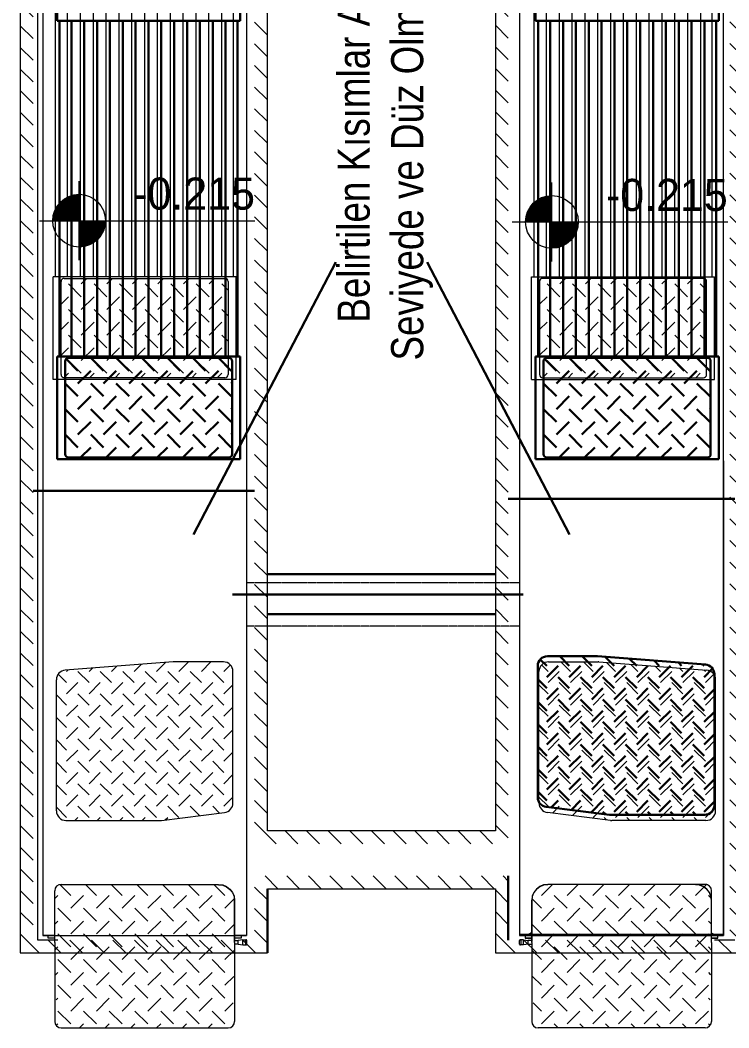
# Model space of a CAD drawing. Extents: x -3709 to 34975, y -230 to 8245.
# Drawn here: x 1627.4 to 1848, y 463.8 to 777.7 of the extents above; entities that cross this region are included whole.
import ezdxf
from ezdxf.enums import TextEntityAlignment as Align

# ---------------------------------------------------------------- set-up
doc = ezdxf.new("R2010")
doc.units = 0
doc.linetypes.add('HIDDEN', pattern=[0.375, 0.25, -0.125])
doc.layers.get('0').update_dxf_attribs({"color": 9, "lineweight": 9})
doc.layers.add('A_Tech_1-50', color=201, linetype='Continuous', lineweight=9)
doc.layers.add('B_Ekipman_Zemin', color=155, linetype='Continuous', lineweight=9)
doc.styles.add('HAS100', font='GOTHIC.TTF', dxfattribs={"height": 200})
doc.styles.add('MuuM_TEXT-STANDART', font='ARIALN.TTF')

# ---------------------------------------------------------------- blocks, each defined once
blk = doc.blocks.new('4800makaslift')
for p, q in [((14215.7, 12239.6), (14215.7, 7239.6)), ((14850.7, 12239.6), (14850.7, 7239.6)), ((15700.7, 12239.6), (15700.7, 7239.6)), ((16335.7, 7239.6), (16335.7, 12239.6)), ((16335.7, 8718.9), (16335.7, 7239.6)), ((14253.2, 7217.7), (14253.2, 7379.2)), ((14303, 7364.7), (14269, 7398.8)), ((14271.9, 7399.2), (14763.2, 7399)), ((14273.2, 7399.2), (14763.2, 7398.2)), ((14308.2, 7399), (14308.2, 7399.2)), ((14308.2, 7399.2), (14758.2, 7399.2)), ((14383, 7364.7), (14348.5, 7399.2)), ((14463, 7364.7), (14428.5, 7399.2)), ((14543, 7364.7), (14508.5, 7399.2)), ((14623, 7364.7), (14588.5, 7399.2)), ((14703, 7364.7), (14668.5, 7399.2)), ((14783, 7364.7), (14748.5, 7399.2)), ((15768.3, 7364.7), (15802.8, 7399.2)), ((16278.2, 7399.2), (15788.2, 7398.2)), ((16283.2, 7399.2), (15788.2, 7399)), ((16243.2, 7399.2), (15793.2, 7399.2)), ((15848.3, 7364.7), (15882.8, 7399.2)), ((15928.3, 7364.7), (15962.8, 7399.2)), ((16008.3, 7364.7), (16042.8, 7399.2)), ((16088.3, 7364.7), (16122.8, 7399.2)), ((16168.3, 7364.7), (16202.8, 7399.2)), ((16243.2, 7399), (16243.2, 7399.2)), ((16261.1, 7397.4), (16248.2, 7399)), ((16248.3, 7364.7), (16282.4, 7398.8)), ((16298.2, 7220.8), (16298.2, 7379.2)), ((14253.2, 7354.9), (14263, 7364.7)), ((14253.2, 7220.9), (14253.2, 7348.9)), ((14303, 7324.7), (14343, 7364.7)), ((14383, 7324.7), (14423, 7364.7)), ((14463, 7324.7), (14503, 7364.7)), ((14543, 7324.7), (14583, 7364.7)), ((14623, 7324.7), (14663, 7364.7)), ((14703, 7324.7), (14743, 7364.7)), ((14783, 7324.7), (14813.2, 7354.9)), ((14811.5, 7361.7), (14813.2, 7348.9)), ((14813.2, 7217.7), (14813.2, 7349.8)), ((14813.2, 7348.9), (14813.2, 7220.9)), ((15739.9, 7361.7), (15738.2, 7348.9)), ((15768.3, 7324.7), (15738.2, 7354.9)), ((15738.2, 7217.7), (15738.2, 7349.8)), ((15738.2, 7348.9), (15738.2, 7220.9)), ((15848.3, 7324.7), (15808.3, 7364.7)), ((15928.3, 7324.7), (15888.3, 7364.7)), ((16008.3, 7324.7), (15968.3, 7364.7)), ((16088.3, 7324.7), (16048.3, 7364.7)), ((16168.3, 7324.7), (16128.3, 7364.7)), ((16248.3, 7324.7), (16208.3, 7364.7)), ((16298.2, 7354.9), (16288.3, 7364.7)), ((16298.2, 7220.9), (16298.2, 7348.9)), ((14303, 7284.7), (14263, 7324.7)), ((14383, 7284.7), (14343, 7324.7)), ((14463, 7284.7), (14423, 7324.7)), ((14543, 7284.7), (14503, 7324.7)), ((14623, 7284.7), (14583, 7324.7)), ((14703, 7284.7), (14663, 7324.7)), ((14783, 7284.7), (14743, 7324.7)), ((15768.3, 7284.7), (15808.3, 7324.7)), ((15848.3, 7284.7), (15888.3, 7324.7)), ((15928.3, 7284.7), (15968.3, 7324.7)), ((16008.3, 7284.7), (16048.3, 7324.7)), ((16088.3, 7284.7), (16128.3, 7324.7)), ((16168.3, 7284.7), (16208.3, 7324.7)), ((16248.3, 7284.7), (16288.3, 7324.7)), ((14253.2, 7274.9), (14263, 7284.7)), ((14303, 7244.7), (14343, 7284.7)), ((14383, 7244.7), (14423, 7284.7)), ((14463, 7244.7), (14503, 7284.7)), ((14543, 7244.7), (14583, 7284.7)), ((14623, 7244.7), (14663, 7284.7)), ((14703, 7244.7), (14743, 7284.7)), ((15848.3, 7244.7), (15808.3, 7284.7)), ((15928.3, 7244.7), (15888.3, 7284.7)), ((16008.3, 7244.7), (15968.3, 7284.7)), ((16088.3, 7244.7), (16048.3, 7284.7)), ((16168.3, 7244.7), (16128.3, 7284.7)), ((16248.3, 7244.7), (16208.3, 7284.7)), ((16298.2, 7274.9), (16288.3, 7284.7)), ((14783, 7244.7), (14813.2, 7274.9)), ((15768.3, 7244.7), (15738.2, 7274.9)), ((14215.7, 7239.6), (14850.7, 7239.6)), ((14253.2, 7239.6), (14215.7, 7239.6)), ((14233.2, 7231.6), (14233.2, 7239.6)), ((14253.2, 7231.6), (14233.2, 7231.6)), ((14303, 7204.7), (14263, 7244.7)), ((14383, 7204.7), (14343, 7244.7)), ((14463, 7204.7), (14423, 7244.7)), ((14543, 7204.7), (14503, 7244.7)), ((14623, 7204.7), (14583, 7244.7)), ((14703, 7204.7), (14663, 7244.7)), ((14783, 7204.7), (14743, 7244.7)), ((14850.7, 7239.6), (14813.2, 7239.6)), ((14833.2, 7231.6), (14813.2, 7231.6)), ((14813.2, 7224.7), (14824.1, 7224.7)), ((14839.1, 7226.6), (14824.1, 7224.7)), ((14824.1, 7212.6), (14824.1, 7224.7)), ((14833.2, 7239.6), (14833.2, 7231.6)), ((14839.1, 7210.6), (14839.1, 7226.6)), ((14839.1, 7226.6), (14849.1, 7226.6)), ((14847.1, 7224.6), (14847.1, 7212.6)), ((14851.1, 7212.6), (14851.1, 7224.6)), ((15700.3, 7212.6), (15700.3, 7224.6)), ((15700.7, 7239.6), (16335.7, 7239.6)), ((15700.7, 7239.6), (15738.2, 7239.6)), ((15701.1, 7243.8), (16336.1, 7243.8)), ((15712.3, 7226.6), (15702.3, 7226.6)), ((15704.3, 7224.6), (15704.3, 7212.6)), ((15712.3, 7226.6), (15727.3, 7224.7)), ((15712.3, 7210.6), (15712.3, 7226.6)), ((15718.2, 7239.6), (15718.2, 7231.6)), ((15718.2, 7231.6), (15738.2, 7231.6)), ((15720.7, 7232.2), (15738.2, 7232.2)), ((15722.9, 7240.8), (15737.4, 7249.1)), ((15738.2, 7224.7), (15727.3, 7224.7)), ((15727.3, 7212.6), (15727.3, 7224.7)), ((15768.3, 7204.7), (15808.3, 7244.7)), ((15848.3, 7204.7), (15888.3, 7244.7)), ((15928.3, 7204.7), (15968.3, 7244.7)), ((16008.3, 7204.7), (16048.3, 7244.7)), ((16088.3, 7204.7), (16128.3, 7244.7)), ((16168.3, 7204.7), (16208.3, 7244.7)), ((16248.3, 7204.7), (16288.3, 7244.7)), ((16298.2, 7239.6), (16335.7, 7239.6)), ((16298.2, 7232.2), (16315.7, 7232.2)), ((16298.2, 7231.6), (16318.2, 7231.6)), ((16311.6, 7240.1), (16298.3, 7247.7)), ((16318.2, 7231.6), (16318.2, 7239.6)), ((14253.2, 7217.7), (14253.2, 6972.2)), ((14263, 7204.7), (14254, 7195.6)), ((14343, 7204.7), (14303, 7164.7)), ((14423, 7204.7), (14383, 7164.7)), ((14503, 7204.7), (14463, 7164.7)), ((14583, 7204.7), (14543, 7164.7)), ((14663, 7204.7), (14623, 7164.7)), ((14743, 7204.7), (14703, 7164.7)), ((14812.4, 7194), (14783, 7164.7)), ((14813.2, 7217.7), (14813.2, 6972.2)), ((14824.1, 7212.7), (14813.2, 7212.7)), ((14824.1, 7212.6), (14839.1, 7210.6)), ((14839.1, 7210.6), (14849.1, 7210.6)), ((15712.3, 7210.6), (15702.3, 7210.6)), ((15727.3, 7212.6), (15712.3, 7210.6)), ((15727.3, 7212.7), (15738.2, 7212.7)), ((15738.2, 7217.7), (15738.2, 6972.2)), ((15739, 7194), (15768.3, 7164.7)), ((15808.3, 7204.7), (15848.3, 7164.7)), ((15888.3, 7204.7), (15928.3, 7164.7)), ((15968.3, 7204.7), (16008.3, 7164.7)), ((16048.3, 7204.7), (16088.3, 7164.7)), ((16128.3, 7204.7), (16168.3, 7164.7)), ((16208.3, 7204.7), (16248.3, 7164.7)), ((16288.3, 7204.7), (16297.4, 7195.6)), ((16298.2, 7217.7), (16298.2, 6972.2)), ((14263, 7164.7), (14303, 7124.7)), ((14343, 7164.7), (14383, 7124.7)), ((14423, 7164.7), (14463, 7124.7)), ((14503, 7164.7), (14543, 7124.7)), ((14583, 7164.7), (14623, 7124.7)), ((14663, 7164.7), (14703, 7124.7)), ((14743, 7164.7), (14783, 7124.7)), ((15808.3, 7164.7), (15768.3, 7124.7)), ((15888.3, 7164.7), (15848.3, 7124.7)), ((15968.3, 7164.7), (15928.3, 7124.7)), ((16048.3, 7164.7), (16008.3, 7124.7)), ((16128.3, 7164.7), (16088.3, 7124.7)), ((16208.3, 7164.7), (16168.3, 7124.7)), ((16288.3, 7164.7), (16248.3, 7124.7)), ((14263, 7124.7), (14255.9, 7117.6)), ((14343, 7124.7), (14303, 7084.7)), ((14423, 7124.7), (14383, 7084.7)), ((14503, 7124.7), (14463, 7084.7)), ((14583, 7124.7), (14543, 7084.7)), ((14663, 7124.7), (14623, 7084.7)), ((14743, 7124.7), (14703, 7084.7)), ((14810.3, 7112), (14783, 7084.7)), ((15741, 7112), (15768.3, 7084.7)), ((15808.3, 7124.7), (15848.3, 7084.7)), ((15888.3, 7124.7), (15928.3, 7084.7)), ((15968.3, 7124.7), (16008.3, 7084.7)), ((16048.3, 7124.7), (16088.3, 7084.7)), ((16128.3, 7124.7), (16168.3, 7084.7)), ((16208.3, 7124.7), (16248.3, 7084.7)), ((16288.3, 7124.7), (16295.5, 7117.6)), ((14263, 7084.7), (14303, 7044.7)), ((14343, 7084.7), (14383, 7044.7)), ((14423, 7084.7), (14463, 7044.7)), ((14503, 7084.7), (14543, 7044.7)), ((14583, 7084.7), (14623, 7044.7)), ((14663, 7084.7), (14703, 7044.7)), ((14743, 7084.7), (14783, 7044.7)), ((15808.3, 7084.7), (15768.3, 7044.7)), ((15888.3, 7084.7), (15848.3, 7044.7)), ((15968.3, 7084.7), (15928.3, 7044.7)), ((16048.3, 7084.7), (16008.3, 7044.7)), ((16128.3, 7084.7), (16088.3, 7044.7)), ((16208.3, 7084.7), (16168.3, 7044.7)), ((16288.3, 7084.7), (16248.3, 7044.7)), ((14263, 7044.7), (14257.8, 7039.5)), ((14343, 7044.7), (14303, 7004.7)), ((14423, 7044.7), (14383, 7004.7)), ((14503, 7044.7), (14463, 7004.7)), ((14583, 7044.7), (14543, 7004.7)), ((14663, 7044.7), (14623, 7004.7)), ((14743, 7044.7), (14703, 7004.7)), ((15808.3, 7044.7), (15848.3, 7004.7)), ((15888.3, 7044.7), (15928.3, 7004.7)), ((15968.3, 7044.7), (16008.3, 7004.7)), ((16048.3, 7044.7), (16088.3, 7004.7)), ((16128.3, 7044.7), (16168.3, 7004.7)), ((16208.3, 7044.7), (16248.3, 7004.7)), ((16288.3, 7044.7), (16293.6, 7039.5)), ((14263, 7004.7), (14303, 6964.7)), ((14343, 7004.7), (14383, 6964.7)), ((14423, 7004.7), (14463, 6964.7)), ((14503, 7004.7), (14543, 6964.7)), ((14583, 7004.7), (14623, 6964.7)), ((14663, 7004.7), (14703, 6964.7)), ((14743, 7004.7), (14783, 6964.7)), ((14808.3, 7030), (14783, 7004.7)), ((15743, 7030), (15768.3, 7004.7)), ((15808.3, 7004.7), (15768.3, 6964.7)), ((15888.3, 7004.7), (15848.3, 6964.7)), ((15968.3, 7004.7), (15928.3, 6964.7)), ((16048.3, 7004.7), (16008.3, 6964.7)), ((16128.3, 7004.7), (16088.3, 6964.7)), ((16208.3, 7004.7), (16168.3, 6964.7)), ((16288.3, 7004.7), (16248.3, 6964.7)), ((14263, 6964.7), (14259.7, 6961.4)), ((14273.2, 6952.2), (14793.2, 6952.2)), ((14343, 6964.7), (14330.5, 6952.2)), ((14423, 6964.7), (14410.5, 6952.2)), ((14503, 6964.7), (14490.5, 6952.2)), ((14583, 6964.7), (14570.5, 6952.2)), ((14663, 6964.7), (14650.5, 6952.2)), ((14743, 6964.7), (14730.5, 6952.2)), ((16278.2, 6952.2), (15758.2, 6952.2)), ((15808.3, 6964.7), (15820.8, 6952.2)), ((15888.3, 6964.7), (15900.8, 6952.2)), ((15968.3, 6964.7), (15980.8, 6952.2)), ((16048.3, 6964.7), (16060.8, 6952.2)), ((16128.3, 6964.7), (16140.8, 6952.2)), ((16208.3, 6964.7), (16220.8, 6952.2)), ((16288.3, 6964.7), (16291.6, 6961.4))]:
    blk.add_line(p, q)
at = {"linetype": 'HIDDEN'}
for p, q in [((15700.7, 8338.6), (14850.7, 8338.6)), ((15700.7, 8203.6), (14850.7, 8203.6))]:
    blk.add_line(p, q, dxfattribs=at)
for points in [[(14763.2, 7399), (14776.1, 7397.4), (14788.2, 7392.4), (14798.5, 7384.6), (14806.5, 7374.4), (14811.5, 7362.5), (14813.2, 7349.8)], [(14763.2, 7398.2), (14776.1, 7396.5), (14788.2, 7391.6), (14798.5, 7383.7), (14806.5, 7373.5), (14811.5, 7361.7)], [(15788.2, 7399), (15775.2, 7397.4), (15763.2, 7392.4), (15752.8, 7384.6), (15744.9, 7374.4), (15739.9, 7362.5), (15738.2, 7349.8)], [(15788.2, 7398.2), (15775.2, 7396.5), (15763.2, 7391.6), (15752.8, 7383.7), (15744.9, 7373.5), (15739.9, 7361.7)], [(16298.2, 7348.9), (16296.5, 7361.7), (16291.5, 7373.5), (16283.5, 7383.7), (16273.2, 7391.6), (16261.1, 7396.5), (16248.2, 7398.2)], [(16298.2, 7349.8), (16296.5, 7362.5), (16291.5, 7374.4), (16283.5, 7384.6), (16273.2, 7392.4), (16261.1, 7397.4)]]:
    blk.add_lwpolyline(points)
for centre, radius, start, end in [((14273.2, 7379.2), 20, 90, 180), ((16278.2, 7379.2), 20, 0, 90), ((14849.1, 7224.6), 2, 360, 180), ((15702.3, 7224.6), 2, 0, 180), ((16278.2, 7220.8), 20, 351.1197, 0), ((14849.1, 7212.6), 2, 180, 360), ((15702.3, 7212.6), 2, 180, 0), ((14273.2, 6972.2), 20, 180, 270), ((14793.2, 6972.2), 20, 270, 360), ((15758.2, 6972.2), 20, 180, 270), ((16278.2, 6972.2), 20, 270, 0)]:
    blk.add_arc(centre, radius, start, end)
blk = doc.blocks.new('ontakimbosluk')
for p, q in [((53588.3, 3798.3), (53252.1, 3772.5)), ((53256.2, 3768.8), (53260.7, 3773.2)), ((53291.2, 3768.8), (53326.2, 3733.8)), ((53326.2, 3768.8), (53336.5, 3779)), ((53361.2, 3768.8), (53396.2, 3733.8)), ((53396.2, 3768.8), (53412.3, 3784.8)), ((53431.2, 3768.8), (53466.2, 3733.8)), ((53466.2, 3768.8), (53488.1, 3790.6)), ((53501.2, 3768.8), (53536.2, 3733.8)), ((53563.9, 3796.5), (53536.2, 3768.8)), ((53571.2, 3768.8), (53606.2, 3733.8)), ((53744.4, 3798.4), (53590.6, 3798.4)), ((53635.9, 3798.4), (53606.2, 3768.8)), ((53641.2, 3768.8), (53676.2, 3733.8)), ((53705.9, 3798.4), (53676.2, 3768.8)), ((53711.2, 3768.8), (53746.2, 3733.8)), ((53746.2, 3768.8), (53766.4, 3788.9)), ((53774.4, 3358.9), (53774.4, 3768.4)), ((54727.2, 3358.9), (54727.2, 3768.4)), ((54755.4, 3768.8), (54735.3, 3788.9)), ((54790.4, 3768.8), (54755.4, 3733.8)), ((54757.2, 3798.4), (54911, 3798.4)), ((54795.7, 3798.4), (54825.4, 3768.8)), ((54860.4, 3768.8), (54825.4, 3733.8)), ((54865.7, 3798.4), (54895.4, 3768.8)), ((54930.4, 3768.8), (54895.4, 3733.8)), ((54913.3, 3798.3), (55249.5, 3772.5)), ((54937.7, 3796.5), (54965.4, 3768.8)), ((55000.4, 3768.8), (54965.4, 3733.8)), ((55035.4, 3768.8), (55013.5, 3790.6)), ((55070.4, 3768.8), (55035.4, 3733.8)), ((55105.4, 3768.8), (55089.3, 3784.8)), ((55140.4, 3768.8), (55105.4, 3733.8)), ((55175.4, 3768.8), (55165.1, 3779)), ((55210.4, 3768.8), (55175.4, 3733.8)), ((55245.4, 3768.8), (55240.9, 3773.2)), ((53224.4, 3334.4), (53224.4, 3742.6)), ((53230, 3760), (53256.2, 3733.8)), ((55271.6, 3760), (55245.4, 3733.8)), ((55277.2, 3334.4), (55277.2, 3742.6)), ((53256.2, 3698.8), (53291.2, 3733.8)), ((53326.2, 3698.8), (53361.2, 3733.8)), ((53396.2, 3698.8), (53431.2, 3733.8)), ((53466.2, 3698.8), (53501.2, 3733.8)), ((53536.2, 3698.8), (53571.2, 3733.8)), ((53606.2, 3698.8), (53641.2, 3733.8)), ((53676.2, 3698.8), (53711.2, 3733.8)), ((53746.2, 3698.8), (53774.4, 3727)), ((54755.4, 3698.8), (54727.2, 3727)), ((54825.4, 3698.8), (54790.4, 3733.8)), ((54895.4, 3698.8), (54860.4, 3733.8)), ((54965.4, 3698.8), (54930.4, 3733.8)), ((55035.4, 3698.8), (55000.4, 3733.8)), ((55105.4, 3698.8), (55070.4, 3733.8)), ((55175.4, 3698.8), (55140.4, 3733.8)), ((55245.4, 3698.8), (55210.4, 3733.8)), ((53224.4, 3695.6), (53256.2, 3663.8)), ((53291.2, 3698.8), (53326.2, 3663.8)), ((53361.2, 3698.8), (53396.2, 3663.8)), ((53431.2, 3698.8), (53466.2, 3663.8)), ((53501.2, 3698.8), (53536.2, 3663.8)), ((53571.2, 3698.8), (53606.2, 3663.8)), ((53641.2, 3698.8), (53676.2, 3663.8)), ((53711.2, 3698.8), (53746.2, 3663.8)), ((54790.4, 3698.8), (54755.4, 3663.8)), ((54860.4, 3698.8), (54825.4, 3663.8)), ((54930.4, 3698.8), (54895.4, 3663.8)), ((55000.4, 3698.8), (54965.4, 3663.8)), ((55070.4, 3698.8), (55035.4, 3663.8)), ((55140.4, 3698.8), (55105.4, 3663.8)), ((55210.4, 3698.8), (55175.4, 3663.8)), ((55277.2, 3695.6), (55245.4, 3663.8)), ((53256.2, 3628.8), (53291.2, 3663.8)), ((53326.2, 3628.8), (53361.2, 3663.8)), ((53396.2, 3628.8), (53431.2, 3663.8)), ((53466.2, 3628.8), (53501.2, 3663.8)), ((53536.2, 3628.8), (53571.2, 3663.8)), ((53606.2, 3628.8), (53641.2, 3663.8)), ((53676.2, 3628.8), (53711.2, 3663.8)), ((53746.2, 3628.8), (53774.4, 3657)), ((54755.4, 3628.8), (54727.2, 3657)), ((54825.4, 3628.8), (54790.4, 3663.8)), ((54895.4, 3628.8), (54860.4, 3663.8)), ((54965.4, 3628.8), (54930.4, 3663.8)), ((55035.4, 3628.8), (55000.4, 3663.8)), ((55105.4, 3628.8), (55070.4, 3663.8)), ((55175.4, 3628.8), (55140.4, 3663.8)), ((55245.4, 3628.8), (55210.4, 3663.8)), ((53224.4, 3625.6), (53256.2, 3593.8)), ((53291.2, 3628.8), (53326.2, 3593.8)), ((53361.2, 3628.8), (53396.2, 3593.8)), ((53431.2, 3628.8), (53466.2, 3593.8)), ((53501.2, 3628.8), (53536.2, 3593.8)), ((53571.2, 3628.8), (53606.2, 3593.8)), ((53641.2, 3628.8), (53676.2, 3593.8)), ((53711.2, 3628.8), (53746.2, 3593.8)), ((54790.4, 3628.8), (54755.4, 3593.8)), ((54860.4, 3628.8), (54825.4, 3593.8)), ((54930.4, 3628.8), (54895.4, 3593.8)), ((55000.4, 3628.8), (54965.4, 3593.8)), ((55070.4, 3628.8), (55035.4, 3593.8)), ((55140.4, 3628.8), (55105.4, 3593.8)), ((55210.4, 3628.8), (55175.4, 3593.8)), ((55277.2, 3625.6), (55245.4, 3593.8)), ((53256.2, 3558.8), (53291.2, 3593.8)), ((53326.2, 3558.8), (53361.2, 3593.8)), ((53396.2, 3558.8), (53431.2, 3593.8)), ((53466.2, 3558.8), (53501.2, 3593.8)), ((53536.2, 3558.8), (53571.2, 3593.8)), ((53606.2, 3558.8), (53641.2, 3593.8)), ((53676.2, 3558.8), (53711.2, 3593.8)), ((53774.4, 3587), (53746.2, 3558.8)), ((54727.2, 3587), (54755.4, 3558.8)), ((54825.4, 3558.8), (54790.4, 3593.8)), ((54895.4, 3558.8), (54860.4, 3593.8)), ((54965.4, 3558.8), (54930.4, 3593.8)), ((55035.4, 3558.8), (55000.4, 3593.8)), ((55105.4, 3558.8), (55070.4, 3593.8)), ((55175.4, 3558.8), (55140.4, 3593.8)), ((55245.4, 3558.8), (55210.4, 3593.8)), ((53224.4, 3555.6), (53256.2, 3523.8)), ((53291.2, 3558.8), (53326.2, 3523.8)), ((53361.2, 3558.8), (53396.2, 3523.8)), ((53431.2, 3558.8), (53466.2, 3523.8)), ((53501.2, 3558.8), (53536.2, 3523.8)), ((53571.2, 3558.8), (53606.2, 3523.8)), ((53641.2, 3558.8), (53676.2, 3523.8)), ((53711.2, 3558.8), (53746.2, 3523.8)), ((54790.4, 3558.8), (54755.4, 3523.8)), ((54860.4, 3558.8), (54825.4, 3523.8)), ((54930.4, 3558.8), (54895.4, 3523.8)), ((55000.4, 3558.8), (54965.4, 3523.8)), ((55070.4, 3558.8), (55035.4, 3523.8)), ((55140.4, 3558.8), (55105.4, 3523.8)), ((55210.4, 3558.8), (55175.4, 3523.8)), ((55277.2, 3555.6), (55245.4, 3523.8)), ((53256.2, 3488.8), (53291.2, 3523.8)), ((53326.2, 3488.8), (53361.2, 3523.8)), ((53396.2, 3488.8), (53431.2, 3523.8)), ((53466.2, 3488.8), (53501.2, 3523.8)), ((53536.2, 3488.8), (53571.2, 3523.8)), ((53606.2, 3488.8), (53641.2, 3523.8)), ((53676.2, 3488.8), (53711.2, 3523.8)), ((53746.2, 3488.8), (53774.4, 3517)), ((54755.4, 3488.8), (54727.2, 3517)), ((54825.4, 3488.8), (54790.4, 3523.8)), ((54895.4, 3488.8), (54860.4, 3523.8)), ((54965.4, 3488.8), (54930.4, 3523.8)), ((55035.4, 3488.8), (55000.4, 3523.8)), ((55105.4, 3488.8), (55070.4, 3523.8)), ((55175.4, 3488.8), (55140.4, 3523.8)), ((55245.4, 3488.8), (55210.4, 3523.8)), ((53224.4, 3485.6), (53256.2, 3453.8)), ((53291.2, 3488.8), (53326.2, 3453.8)), ((53361.2, 3488.8), (53396.2, 3453.8)), ((53431.2, 3488.8), (53466.2, 3453.8)), ((53501.2, 3488.8), (53536.2, 3453.8)), ((53571.2, 3488.8), (53606.2, 3453.8)), ((53676.2, 3453.8), (53641.2, 3488.8)), ((53711.2, 3488.8), (53746.2, 3453.8)), ((54790.4, 3488.8), (54755.4, 3453.8)), ((54825.4, 3453.8), (54860.4, 3488.8)), ((54930.4, 3488.8), (54895.4, 3453.8)), ((55000.4, 3488.8), (54965.4, 3453.8)), ((55070.4, 3488.8), (55035.4, 3453.8)), ((55140.4, 3488.8), (55105.4, 3453.8)), ((55210.4, 3488.8), (55175.4, 3453.8)), ((55277.2, 3485.6), (55245.4, 3453.8)), ((53256.2, 3418.8), (53291.2, 3453.8)), ((53326.2, 3418.8), (53361.2, 3453.8)), ((53396.2, 3418.8), (53431.2, 3453.8)), ((53466.2, 3418.8), (53501.2, 3453.8)), ((53536.2, 3418.8), (53571.2, 3453.8)), ((53606.2, 3418.8), (53641.2, 3453.8)), ((53676.2, 3418.8), (53711.2, 3453.8)), ((54825.4, 3418.8), (54790.4, 3453.8)), ((54895.4, 3418.8), (54860.4, 3453.8)), ((54965.4, 3418.8), (54930.4, 3453.8)), ((55035.4, 3418.8), (55000.4, 3453.8)), ((55105.4, 3418.8), (55070.4, 3453.8)), ((55175.4, 3418.8), (55140.4, 3453.8)), ((55245.4, 3418.8), (55210.4, 3453.8)), ((53746.2, 3418.8), (53774.4, 3447)), ((54755.4, 3418.8), (54727.2, 3447)), ((53224.4, 3415.6), (53256.2, 3383.8)), ((53291.2, 3418.8), (53326.2, 3383.8)), ((53361.2, 3418.8), (53396.2, 3383.8)), ((53431.2, 3418.8), (53466.2, 3383.8)), ((53501.2, 3418.8), (53536.2, 3383.8)), ((53571.2, 3418.8), (53606.2, 3383.8)), ((53641.2, 3418.8), (53676.2, 3383.8)), ((53711.2, 3418.8), (53746.2, 3383.8)), ((54790.4, 3418.8), (54755.4, 3383.8)), ((54860.4, 3418.8), (54825.4, 3383.8)), ((54930.4, 3418.8), (54895.4, 3383.8)), ((55000.4, 3418.8), (54965.4, 3383.8)), ((55070.4, 3418.8), (55035.4, 3383.8)), ((55140.4, 3418.8), (55105.4, 3383.8)), ((55210.4, 3418.8), (55175.4, 3383.8)), ((55277.2, 3415.6), (55245.4, 3383.8)), ((53256.2, 3348.8), (53291.2, 3383.8)), ((53326.2, 3348.8), (53361.2, 3383.8)), ((53396.2, 3348.8), (53431.2, 3383.8)), ((53466.2, 3348.8), (53501.2, 3383.8)), ((53536.2, 3348.8), (53571.2, 3383.8)), ((53606.2, 3348.8), (53641.2, 3383.8)), ((53676.2, 3348.8), (53711.2, 3383.8)), ((53746.2, 3348.8), (53774.4, 3377)), ((54755.4, 3348.8), (54727.2, 3377)), ((54825.4, 3348.8), (54790.4, 3383.8)), ((54895.4, 3348.8), (54860.4, 3383.8)), ((54965.4, 3348.8), (54930.4, 3383.8)), ((55035.4, 3348.8), (55000.4, 3383.8)), ((55105.4, 3348.8), (55070.4, 3383.8)), ((55175.4, 3348.8), (55140.4, 3383.8)), ((55245.4, 3348.8), (55210.4, 3383.8)), ((53224.4, 3345.6), (53256.2, 3313.8)), ((53291.2, 3348.8), (53326.2, 3313.8)), ((53361.2, 3348.8), (53396.2, 3313.8)), ((53431.2, 3348.8), (53466.2, 3313.8)), ((53501.2, 3348.8), (53536.2, 3313.8)), ((53551.3, 3304.6), (53748.1, 3329.1)), ((53571.2, 3348.8), (53606.2, 3313.8)), ((53641.2, 3348.8), (53670.5, 3319.5)), ((53711.2, 3348.8), (53732.8, 3327.2)), ((54950.3, 3304.6), (54753.5, 3329.1)), ((54790.4, 3348.8), (54768.8, 3327.2)), ((54860.4, 3348.8), (54831.1, 3319.5)), ((54930.4, 3348.8), (54895.4, 3313.8)), ((55000.4, 3348.8), (54965.4, 3313.8)), ((55070.4, 3348.8), (55035.4, 3313.8)), ((55140.4, 3348.8), (55105.4, 3313.8)), ((55210.4, 3348.8), (55175.4, 3313.8)), ((55277.2, 3345.6), (55245.4, 3313.8)), ((53254.4, 3304.4), (53547.6, 3304.4)), ((53281.9, 3304.4), (53291.2, 3313.8)), ((53351.9, 3304.4), (53361.2, 3313.8)), ((53421.9, 3304.4), (53431.2, 3313.8)), ((53491.9, 3304.4), (53501.2, 3313.8)), ((53563.7, 3306.2), (53571.2, 3313.8)), ((54937.9, 3306.2), (54930.4, 3313.8)), ((55247.2, 3304.4), (54954, 3304.4)), ((55009.7, 3304.4), (55000.4, 3313.8)), ((55079.7, 3304.4), (55070.4, 3313.8)), ((55149.7, 3304.4), (55140.4, 3313.8)), ((55219.7, 3304.4), (55210.4, 3313.8))]:
    blk.add_line(p, q)
for centre, start, end in [((53254.4, 3742.6), 94.3854, 180), ((53590.6, 3768.4), 90, 94.3873), ((53744.4, 3768.4), 0, 90), ((54757.2, 3768.4), 90, 180), ((54911, 3768.4), 85.6127, 90), ((55247.2, 3742.6), 360, 85.6146), ((53254.4, 3334.4), 180, 270), ((53744.4, 3358.9), 277.0943, 0), ((54757.2, 3358.9), 180, 262.9057), ((55247.2, 3334.4), 270, 360), ((53547.6, 3334.4), 270, 277.0924), ((54954, 3334.4), 262.9076, 270)]:
    blk.add_arc(centre, 30, start, end)
blk = doc.blocks.new('plus')
h = blk.add_hatch()
h.set_pattern_fill('DIAPLATE', color=256, scale=900, angle=315, style=0)
h.set_pattern_definition([(315, (53255.65, 6092.743), (79.5495, 1e-13), [56.25, -56.25]), (45, (53295.43, 6092.743), (-9e-14, 79.5495), [56.25, -56.25])])
h.paths.add_polyline_path([(53265.7, 6092.7, 0.41711), (53255.7, 6082.6), (53255.7, 5792.6, 0.411323), (53265.7, 5782.7), (53765.7, 5782.7, 0.414214), (53775.7, 5792.7), (53775.7, 6082.7, 0.414214), (53765.7, 6092.7)])
h = blk.add_hatch()
h.set_pattern_fill('DIAPLATE', color=256, scale=900, angle=315, style=0)
h.set_pattern_definition([(315, (54745.65, 6092.743), (79.5495, 1e-13), [56.25, -56.25]), (45, (54785.427, 6092.743), (-9e-14, 79.5495), [56.25, -56.25])])
h.paths.add_polyline_path([(54755.7, 6092.7, 0.414214), (54745.7, 6082.7), (54745.7, 5792.7, 0.414214), (54755.7, 5782.7), (55255.7, 5782.7, 0.41711), (55265.7, 5792.8), (55265.7, 6082.8, 0.411323), (55255.7, 6092.7)])
h = blk.add_hatch()
h.set_pattern_fill('DIAPLATE', color=256, scale=900, angle=315, style=0)
h.set_pattern_definition([(315, (53255.65, 4727.74), (79.5495, 1e-13), [56.25, -56.25]), (45, (53295.43, 4727.74), (-9e-14, 79.5495), [56.25, -56.25])])
h.paths.add_polyline_path([(53765.7, 4417.7, 0.414214), (53775.7, 4427.7), (53775.7, 4717.7, 0.414214), (53765.7, 4727.7), (53265.7, 4727.7, 0.41711), (53255.7, 4717.6), (53255.7, 4427.6, 0.411323), (53265.7, 4417.7)])
h = blk.add_hatch()
h.set_pattern_fill('DIAPLATE', color=256, scale=900, angle=315, style=0)
h.set_pattern_definition([(315, (54745.65, 4727.74), (79.5495, 1e-13), [56.25, -56.25]), (45, (54785.427, 4727.74), (-9e-14, 79.5495), [56.25, -56.25])])
h.paths.add_polyline_path([(55255.7, 4417.7, 0.41711), (55265.7, 4427.8), (55265.7, 4717.8, 0.411323), (55255.7, 4727.7), (54755.7, 4727.7, 0.414214), (54745.7, 4717.7), (54745.7, 4427.7, 0.414214), (54755.7, 4417.7)])
for p, q in [((53230.7, 6097.7), (53230.7, 5777.7)), ((53230.7, 6097.7), (53800.7, 6097.7)), ((53265.7, 6092.7), (53765.7, 6092.7)), ((53800.7, 6097.7), (53800.7, 5777.7)), ((54720.7, 6097.7), (54720.7, 5777.7)), ((55290.7, 6097.7), (54720.7, 6097.7)), ((55255.7, 6092.7), (54755.7, 6092.7)), ((55290.7, 6097.7), (55290.7, 5777.7)), ((53255.7, 5792.7), (53255.7, 6082.7)), ((53775.7, 6082.7), (53775.7, 5792.7)), ((54745.7, 6082.7), (54745.7, 5792.7)), ((55265.7, 5792.7), (55265.7, 6082.7)), ((53230.7, 5777.7), (53800.7, 5777.7)), ((53238.7, 4732.7), (53238.7, 5777.7)), ((53765.7, 5782.7), (53265.7, 5782.7)), ((53275.1, 5777.7), (53275.1, 4732.7)), ((53315.1, 5777.7), (53315.1, 4732.7)), ((53355.1, 5777.7), (53355.1, 4732.7)), ((53395.1, 5777.7), (53395.1, 4732.7)), ((53435.1, 5777.7), (53435.1, 4732.7)), ((53475.1, 5777.7), (53475.1, 4732.7)), ((53515.1, 5777.7), (53515.1, 4732.7)), ((53555.1, 5777.7), (53555.1, 4732.7)), ((53595.1, 5777.7), (53595.1, 4732.7)), ((53635.1, 5777.7), (53635.1, 4732.7)), ((53675.1, 5777.7), (53675.1, 4732.7)), ((53715.1, 5777.7), (53715.1, 4732.7)), ((53755.1, 5777.7), (53755.1, 4732.7)), ((53792.7, 4732.7), (53792.7, 5777.7)), ((55290.7, 5777.7), (54720.7, 5777.7)), ((54728.7, 4732.7), (54728.7, 5777.7)), ((54755.7, 5782.7), (55255.7, 5782.7)), ((54766.2, 5777.7), (54766.2, 4732.7)), ((54806.2, 5777.7), (54806.2, 4732.7)), ((54846.2, 5777.7), (54846.2, 4732.7)), ((54886.2, 5777.7), (54886.2, 4732.7)), ((54926.2, 5777.7), (54926.2, 4732.7)), ((54966.2, 5777.7), (54966.2, 4732.7)), ((55006.2, 5777.7), (55006.2, 4732.7)), ((55046.2, 5777.7), (55046.2, 4732.7)), ((55086.2, 5777.7), (55086.2, 4732.7)), ((55126.2, 5777.7), (55126.2, 4732.7)), ((55166.2, 5777.7), (55166.2, 4732.7)), ((55206.2, 5777.7), (55206.2, 4732.7)), ((55246.2, 5777.7), (55246.2, 4732.7)), ((55282.7, 4732.7), (55282.7, 5777.7)), ((53230.7, 4412.7), (53230.7, 4732.7)), ((53800.7, 4732.7), (53230.7, 4732.7)), ((53255.7, 4427.7), (53255.7, 4717.7)), ((53265.7, 4727.7), (53765.7, 4727.7)), ((53775.7, 4717.7), (53775.7, 4427.7)), ((53800.7, 4412.7), (53800.7, 4732.7)), ((54720.7, 4412.7), (54720.7, 4732.7)), ((54720.7, 4732.7), (55290.7, 4732.7)), ((54745.7, 4717.7), (54745.7, 4427.7)), ((55255.7, 4727.7), (54755.7, 4727.7)), ((55265.7, 4427.7), (55265.7, 4717.7)), ((55290.7, 4412.7), (55290.7, 4732.7)), ((53800.7, 4412.7), (53230.7, 4412.7)), ((53765.7, 4417.7), (53265.7, 4417.7)), ((54720.7, 4412.7), (55290.7, 4412.7)), ((54755.7, 4417.7), (55255.7, 4417.7))]:
    blk.add_line(p, q)
for centre, start, end in [((53265.7, 6082.7), 90, 180), ((53765.7, 6082.7), 360, 90), ((54755.7, 6082.7), 90, 180), ((55255.7, 6082.7), 0, 90), ((53265.7, 5792.7), 180, 270), ((53765.7, 5792.7), 270, 360), ((54755.7, 5792.7), 180, 270), ((55255.7, 5792.7), 270, 0), ((53265.7, 4717.7), 90, 180), ((53765.7, 4717.7), 360, 90), ((54755.7, 4717.7), 90, 180), ((55255.7, 4717.7), 0, 90), ((53265.7, 4427.7), 180, 270), ((53765.7, 4427.7), 270, 360), ((54755.7, 4427.7), 180, 270), ((55255.7, 4427.7), 270, 0)]:
    blk.add_arc(centre, 10, start, end)
blk = doc.blocks.new('*U543')
for p, q in [((0, -123.2), (0, 123.2)), ((-123.2, 0), (547.7, 0))]:
    blk.add_line(p, q)
at = {"const_width": 82.1}
for points in [[(0, 41.1, 0.414214), (-41.1, 0, 0.414214)], [(0, -41.1, 0.414214), (41.1, 0, 0.414214)]]:
    blk.add_lwpolyline(points, format="xyb", dxfattribs=at)
blk.add_circle((0, 0), 82.1)
at = {"style": 'HAS100'}
for tag, p in [('%%P0.00', (547.7, 34.2)), ('-0.07', (531.9, -125.4))]:
    blk.add_attdef(tag, text='', height=100, dxfattribs=at).set_placement(p, align=Align.RIGHT)

msp = doc.modelspace()

# ---------------------------------------------------------------- hatches: boundary and pattern name
at = {"lineweight": 0}
h = msp.add_hatch(dxfattribs=at)
h.set_pattern_fill('ANSI31', color=256, scale=1.5, angle=270, style=0)
h.set_pattern_definition([(315, (1248.246, 1182.0227), (3.367596, 3.367596), [])])
h.paths.add_polyline_path([(1627.38, 487.11), (1704.38, 487.11), (1704.38, 507.11), (1775.38, 507.11), (1775.38, 487.11), (1852.38, 487.11), (1852.38, 980.11), (1775.38, 980.11), (1775.38, 525.11), (1704.38, 525.11), (1704.38, 980.11), (1627.38, 980.11)])
h.paths.add_polyline_path([(1631.38, 491.11), (1700.38, 491.11), (1700.38, 511.11), (1779.38, 511.11), (1779.38, 491.11), (1848.38, 491.11), (1848.38, 976.11), (1779.38, 976.11), (1779.38, 521.11), (1700.38, 521.11), (1700.38, 976.11), (1631.38, 976.11)], flags=16)
at = {"lineweight": 30}
h = msp.add_hatch(dxfattribs=at)
h.set_pattern_fill('DIAPLATE', color=256, scale=90, angle=315, style=0)
h.set_pattern_definition([(315, (1641.3803, 672.452), (7.95495, 1e-14), [5.625, -5.625]), (45, (1645.358, 672.452), (-9e-15, 7.95495), [5.625, -5.625])])
h.paths.add_polyline_path([(1692.38, 641.45, 0.414214), (1693.38, 642.45), (1693.38, 671.45, 0.414214), (1692.38, 672.45), (1642.38, 672.45, 0.41711), (1641.38, 671.44), (1641.38, 642.44, 0.411323), (1642.38, 641.45)])
h = msp.add_hatch(dxfattribs=at)
h.set_pattern_fill('DIAPLATE', color=256, scale=90, angle=315, style=0)
h.set_pattern_definition([(315, (1790.3803, 672.452), (7.95495, 1e-14), [5.625, -5.625]), (45, (1794.358, 672.452), (-9e-15, 7.95495), [5.625, -5.625])])
h.paths.add_polyline_path([(1841.38, 641.45, 0.41711), (1842.38, 642.46), (1842.38, 671.46, 0.411323), (1841.38, 672.45), (1791.38, 672.45, 0.414214), (1790.38, 671.45), (1790.38, 642.45, 0.414214), (1791.38, 641.45)])

# ---------------------------------------------------------------- linework, layer by layer
at = {"lineweight": 0}
msp.add_line((1704.38, 525.11), (1704.38, 980.11), dxfattribs=at)
for p, q in [((1632.88, 491.11), (1632.88, 976.11)), ((1639.13, 491.11), (1632.88, 491.11)), ((1849.88, 491.11), (1843.63, 491.11))]:
    msp.add_line(p, q)
at = {"lineweight": 30}
for p, q in [((1638.88, 809.45), (1638.88, 777.45)), ((1695.88, 809.45), (1695.88, 777.45)), ((1787.88, 809.45), (1787.88, 777.45)), ((1844.88, 809.45), (1844.88, 777.45)), ((1638.88, 777.45), (1695.88, 777.45)), ((1639.68, 672.95), (1639.68, 777.45)), ((1643.33, 777.45), (1643.33, 672.95)), ((1647.33, 777.45), (1647.33, 672.95)), ((1651.33, 777.45), (1651.33, 672.95)), ((1655.33, 777.45), (1655.33, 672.95)), ((1659.33, 777.45), (1659.33, 672.95)), ((1663.33, 777.45), (1663.33, 672.95)), ((1667.33, 777.45), (1667.33, 672.95)), ((1671.33, 777.45), (1671.33, 672.95)), ((1675.33, 777.45), (1675.33, 672.95)), ((1679.33, 777.45), (1679.33, 672.95)), ((1683.33, 777.45), (1683.33, 672.95)), ((1687.33, 777.45), (1687.33, 672.95)), ((1691.33, 777.45), (1691.33, 672.95)), ((1695.08, 672.95), (1695.08, 777.45)), ((1844.88, 777.45), (1787.88, 777.45)), ((1788.68, 672.95), (1788.68, 777.45)), ((1792.43, 777.45), (1792.43, 672.95)), ((1796.43, 777.45), (1796.43, 672.95)), ((1800.43, 777.45), (1800.43, 672.95)), ((1804.43, 777.45), (1804.43, 672.95)), ((1808.43, 777.45), (1808.43, 672.95)), ((1812.43, 777.45), (1812.43, 672.95)), ((1816.43, 777.45), (1816.43, 672.95)), ((1820.43, 777.45), (1820.43, 672.95)), ((1824.43, 777.45), (1824.43, 672.95)), ((1828.43, 777.45), (1828.43, 672.95)), ((1832.43, 777.45), (1832.43, 672.95)), ((1836.43, 777.45), (1836.43, 672.95)), ((1840.43, 777.45), (1840.43, 672.95)), ((1844.08, 672.95), (1844.08, 777.45)), ((1681.32, 617.5), (1725.7, 702.35)), ((1798.45, 617.5), (1754.06, 702.35)), ((1638.88, 640.95), (1638.88, 672.95)), ((1695.88, 672.95), (1638.88, 672.95)), ((1642.38, 672.45), (1692.38, 672.45)), ((1695.88, 640.95), (1695.88, 672.95)), ((1787.88, 640.95), (1787.88, 672.95)), ((1787.88, 672.95), (1844.88, 672.95)), ((1841.38, 672.45), (1791.38, 672.45)), ((1844.88, 640.95), (1844.88, 672.95)), ((1641.38, 642.45), (1641.38, 671.45)), ((1693.38, 671.45), (1693.38, 642.45)), ((1790.38, 671.45), (1790.38, 642.45)), ((1842.38, 642.45), (1842.38, 671.45)), ((1695.88, 640.95), (1638.88, 640.95)), ((1692.38, 641.45), (1642.38, 641.45)), ((1787.88, 640.95), (1844.88, 640.95)), ((1791.38, 641.45), (1841.38, 641.45)), ((1700.38, 631.11), (1631.38, 631.11)), ((1779.38, 628.61), (1849.88, 628.61)), ((1775.38, 605.11), (1704.38, 605.11)), ((1784.04, 598.74), (1693.5, 598.74)), ((1704.38, 592.61), (1775.38, 592.61)), ((1791.35, 576.55), (1789.34, 578.57)), ((1791.53, 579.52), (1806.92, 579.52)), ((1795.39, 579.52), (1798.35, 576.55)), ((1802.39, 579.52), (1805.35, 576.55)), ((1807.15, 579.51), (1840.76, 576.93)), ((1809.58, 579.32), (1812.35, 576.55)), ((1819.35, 576.55), (1817.16, 578.74)), ((1826.35, 576.55), (1824.75, 578.16)), ((1788.53, 535.57), (1788.53, 576.52)), ((1794.85, 576.55), (1791.35, 573.05)), ((1801.85, 576.55), (1798.35, 573.05)), ((1808.85, 576.55), (1805.35, 573.05)), ((1815.85, 576.55), (1812.35, 573.05)), ((1822.85, 576.55), (1819.35, 573.05)), ((1829.85, 576.55), (1826.35, 573.05)), ((1833.35, 576.55), (1832.33, 577.58)), ((1836.85, 576.55), (1833.35, 573.05)), ((1840.35, 576.55), (1839.91, 577)), ((1842.98, 575.68), (1840.35, 573.05)), ((1791.35, 569.55), (1788.53, 572.37)), ((1798.35, 569.55), (1794.85, 573.05)), ((1805.35, 569.55), (1801.85, 573.05)), ((1812.35, 569.55), (1808.85, 573.05)), ((1819.35, 569.55), (1815.85, 573.05)), ((1826.35, 569.55), (1822.85, 573.05)), ((1833.35, 569.55), (1829.85, 573.05)), ((1840.35, 569.55), (1836.85, 573.05)), ((1843.53, 533.12), (1843.53, 573.94)), ((1794.85, 569.55), (1791.35, 566.05)), ((1801.85, 569.55), (1798.35, 566.05)), ((1808.85, 569.55), (1805.35, 566.05)), ((1815.85, 569.55), (1812.35, 566.05)), ((1822.85, 569.55), (1819.35, 566.05)), ((1829.85, 569.55), (1826.35, 566.05)), ((1836.85, 569.55), (1833.35, 566.05)), ((1843.53, 569.24), (1840.35, 566.05)), ((1791.35, 562.55), (1788.53, 565.37)), ((1798.35, 562.55), (1794.85, 566.05)), ((1805.35, 562.55), (1801.85, 566.05)), ((1812.35, 562.55), (1808.85, 566.05)), ((1819.35, 562.55), (1815.85, 566.05)), ((1826.35, 562.55), (1822.85, 566.05)), ((1833.35, 562.55), (1829.85, 566.05)), ((1840.35, 562.55), (1836.85, 566.05)), ((1794.85, 562.55), (1791.35, 559.05)), ((1801.85, 562.55), (1798.35, 559.05)), ((1808.85, 562.55), (1805.35, 559.05)), ((1815.85, 562.55), (1812.35, 559.05)), ((1822.85, 562.55), (1819.35, 559.05)), ((1829.85, 562.55), (1826.35, 559.05)), ((1836.85, 562.55), (1833.35, 559.05)), ((1843.53, 562.24), (1840.35, 559.05)), ((1798.35, 555.55), (1794.85, 559.05)), ((1805.35, 555.55), (1801.85, 559.05)), ((1812.35, 555.55), (1808.85, 559.05)), ((1819.35, 555.55), (1815.85, 559.05)), ((1826.35, 555.55), (1822.85, 559.05)), ((1833.35, 555.55), (1829.85, 559.05)), ((1840.35, 555.55), (1836.85, 559.05)), ((1788.53, 558.37), (1791.35, 555.55)), ((1794.85, 555.55), (1791.35, 552.05)), ((1801.85, 555.55), (1798.35, 552.05)), ((1808.85, 555.55), (1805.35, 552.05)), ((1815.85, 555.55), (1812.35, 552.05)), ((1822.85, 555.55), (1819.35, 552.05)), ((1829.85, 555.55), (1826.35, 552.05)), ((1836.85, 555.55), (1833.35, 552.05)), ((1843.53, 555.24), (1840.35, 552.05)), ((1791.35, 548.55), (1788.53, 551.37)), ((1798.35, 548.55), (1794.85, 552.05)), ((1805.35, 548.55), (1801.85, 552.05)), ((1812.35, 548.55), (1808.85, 552.05)), ((1819.35, 548.55), (1815.85, 552.05)), ((1826.35, 548.55), (1822.85, 552.05)), ((1833.35, 548.55), (1829.85, 552.05)), ((1840.35, 548.55), (1836.85, 552.05)), ((1794.85, 548.55), (1791.35, 545.05)), ((1798.35, 545.05), (1801.85, 548.55)), ((1808.85, 548.55), (1805.35, 545.05)), ((1815.85, 548.55), (1812.35, 545.05)), ((1822.85, 548.55), (1819.35, 545.05)), ((1829.85, 548.55), (1826.35, 545.05)), ((1836.85, 548.55), (1833.35, 545.05)), ((1843.53, 548.24), (1840.35, 545.05)), ((1791.35, 541.55), (1788.53, 544.37)), ((1798.35, 541.55), (1794.85, 545.05)), ((1805.35, 541.55), (1801.85, 545.05)), ((1812.35, 541.55), (1808.85, 545.05)), ((1819.35, 541.55), (1815.85, 545.05)), ((1826.35, 541.55), (1822.85, 545.05)), ((1833.35, 541.55), (1829.85, 545.05)), ((1840.35, 541.55), (1836.85, 545.05)), ((1794.85, 541.55), (1791.35, 538.05)), ((1801.85, 541.55), (1798.35, 538.05)), ((1808.85, 541.55), (1805.35, 538.05)), ((1815.85, 541.55), (1812.35, 538.05)), ((1822.85, 541.55), (1819.35, 538.05)), ((1829.85, 541.55), (1826.35, 538.05)), ((1836.85, 541.55), (1833.35, 538.05)), ((1843.53, 541.24), (1840.35, 538.05)), ((1791.35, 534.55), (1788.53, 537.37)), ((1798.35, 534.55), (1794.85, 538.05)), ((1805.35, 534.55), (1801.85, 538.05)), ((1812.35, 534.55), (1808.85, 538.05)), ((1819.35, 534.55), (1815.85, 538.05)), ((1826.35, 534.55), (1822.85, 538.05)), ((1833.35, 534.55), (1829.85, 538.05)), ((1840.35, 534.55), (1836.85, 538.05)), ((1794.85, 534.55), (1792.7, 532.4)), ((1801.85, 534.55), (1798.92, 531.63)), ((1808.85, 534.55), (1805.35, 531.05)), ((1815.85, 534.55), (1812.35, 531.05)), ((1822.85, 534.55), (1819.35, 531.05)), ((1829.85, 534.55), (1826.35, 531.05)), ((1836.85, 534.55), (1833.35, 531.05)), ((1843.53, 534.24), (1840.35, 531.05)), ((1810.85, 530.14), (1791.16, 532.59)), ((1809.61, 530.3), (1808.85, 531.05)), ((1816.79, 530.12), (1815.85, 531.05)), ((1823.79, 530.12), (1822.85, 531.05)), ((1830.79, 530.12), (1829.85, 531.05)), ((1837.79, 530.12), (1836.85, 531.05)), ((1840.53, 530.12), (1811.22, 530.12)), ((1779.38, 491.11), (1779.38, 511.11)), ((1704.38, 487.11), (1704.38, 507.11))]:
    msp.add_line(p, q, dxfattribs=at)
msp.add_lwpolyline([(1627.38, 980.11), (1627.38, 487.11), (1704.38, 487.11), (1704.38, 507.11), (1775.38, 507.11), (1775.38, 487.11), (1852.38, 487.11), (1852.38, 980.11), (1775.38, 980.11), (1775.38, 525.11), (1704.38, 525.11), (1704.38, 980.11)], close=True)
for centre, radius, start, end in [((1642.38, 671.45), 1, 90, 180), ((1692.38, 671.45), 1, 360, 90), ((1791.38, 671.45), 1, 90, 180), ((1841.38, 671.45), 1, 0, 90), ((1642.38, 642.45), 1, 180, 270), ((1692.38, 642.45), 1, 270, 360), ((1791.38, 642.45), 1, 180, 270), ((1841.38, 642.45), 1, 270, 0), ((1791.53, 576.52), 3, 90, 180), ((1806.92, 576.52), 3, 85.6127, 90), ((1840.53, 573.94), 3, 360, 85.6146), ((1791.53, 535.57), 3, 180, 262.9057), ((1840.53, 533.12), 3, 270, 360), ((1811.22, 533.12), 3, 262.9076, 270)]:
    msp.add_arc(centre, radius, start, end, dxfattribs=at)

# ---------------------------------------------------------------- block references
at = {"layer": 'A_Tech_1-50'}
ref = msp.add_blockref('*U543', (1645.73, 715.23), dxfattribs=dict(at, xscale=0.1, yscale=0.1, zscale=0.1))
ref.add_attrib('%%P0.00', '-0.215', dxfattribs={"layer": '0', "height": 10, "style": 'HAS100'}).set_placement((1700.5, 718.66), align=Align.RIGHT)
ref = msp.add_blockref('*U543', (1792.94, 714.84), dxfattribs=dict(at, xscale=0.1, yscale=0.1, zscale=0.1))
ref.add_attrib('%%P0.00', '-0.215', dxfattribs={"layer": '0', "height": 10, "style": 'HAS100'}).set_placement((1847.7, 718.26), align=Align.RIGHT)
at = {"layer": 'B_Ekipman_Zemin', "xscale": 0.1, "yscale": 0.1, "zscale": 0.1}
for name, p in [('4800makaslift', (212.83, -231.46)), ('plus', (-3685.45, 224.49)), ('ontakimbosluk', (-3683.79, 197.94))]:
    msp.add_blockref(name, p, dxfattribs=at)

# ---------------------------------------------------------------- texts
at = {"lineweight": 30, "insert": (1726.22, 741.07), "char_height": 10, "width": 196.8786, "attachment_point": 2, "rotation": 90, "style": 'MuuM_TEXT-STANDART'}
msp.add_mtext('Belirtilen Kısımlar Aynı\\PSeviyede ve Düz Olmalıdır.', dxfattribs=at)

doc.saveas('drawing.dxf')
